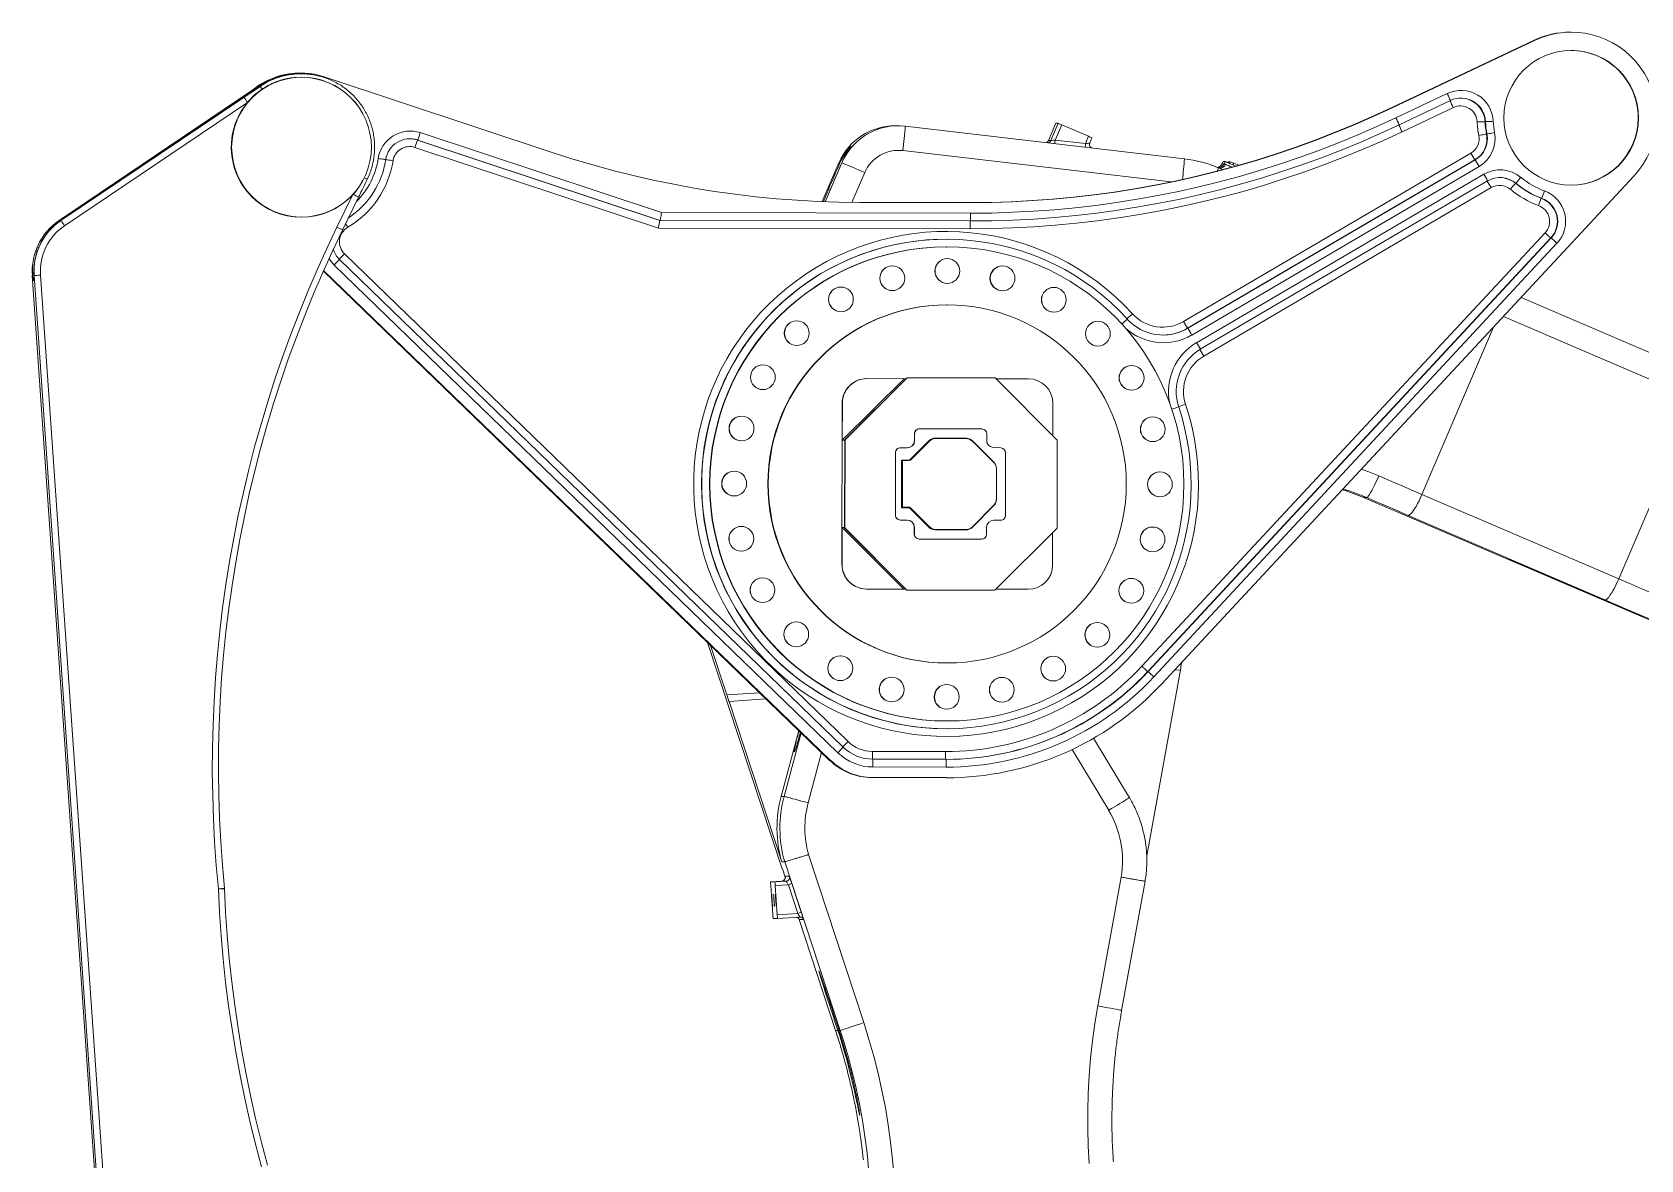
# Model space of a CAD drawing. Header units: millimetres. Extents: x 419 to 13500, y 498 to 10404.
# Drawn here: x 4799 to 6114, y 6823 to 7744 of the extents above; entities that cross this region are included whole.
import ezdxf

# ---------------------------------------------------------------- set-up
doc = ezdxf.new("R2010")
doc.units = ezdxf.units.MM
doc.header["$LTSCALE"] = 50

msp = doc.modelspace()

# ---------------------------------------------------------------- linework, layer by layer
at = {"color": 7, "linetype": 'Continuous', "lineweight": 15}
for p, q in [((6057.2, 7744.1), (6056.4, 7744.1)), ((6026.4, 7737.3), (5909.5, 7681.9)), ((6027.2, 7737.3), (5910.3, 7681.9)), ((6026.4, 7737.3), (6027.2, 7737.3)), ((5019, 7710.7), (5018.2, 7710.7)), ((5019.3, 7710.1), (5019.1, 7710.1)), ((5019.4, 7707.3), (5019.3, 7707.3)), ((5019.5, 7707.2), (5019.4, 7707.2)), ((5225.1, 7645.6), (5038.1, 7707.6)), ((4978.9, 7696.3), (4821.4, 7590.1)), ((4985.6, 7699.8), (4822.8, 7590.1)), ((4985.7, 7699.8), (4985.6, 7699.8)), ((5914, 7674.1), (5955.9, 7694)), ((4822.9, 7590.1), (4972.4, 7690.9)), ((4975.3, 7686.7), (4825.8, 7585.9)), ((5909.5, 7681.9), (5910.3, 7681.9)), ((5958.5, 7688.2), (5916.6, 7668.4)), ((5960.9, 7682.5), (5919, 7662.6)), ((5507.1, 7667.6), (5504.7, 7667.6)), ((5512.9, 7667.3), (5741.1, 7640.6)), ((5636.1, 7669.6), (5630.1, 7655.5)), ((5631.9, 7655.5), (5638, 7669.6)), ((5640.8, 7668.4), (5635.4, 7655.9)), ((5636.1, 7669.6), (5638, 7669.6)), ((5640.8, 7668.4), (5662.8, 7659)), ((5986.8, 7671), (5987.2, 7671)), ((5114.2, 7655.9), (5114.5, 7655.9)), ((5114.2, 7655.9), (5312.4, 7590.2)), ((5312.7, 7590.2), (5114.5, 7655.9)), ((5116.6, 7662), (5313.8, 7596.6)), ((5630.1, 7655.5), (5631.9, 7655.5)), ((5635.4, 7655.9), (5660.3, 7653)), ((5660.3, 7653), (5662.8, 7659)), ((5665.5, 7657.8), (5663.7, 7653.5)), ((5988, 7660.9), (5988.3, 7660.9)), ((5311.3, 7583.9), (5112.2, 7649.9)), ((5468.5, 7650.7), (5468.4, 7650.6)), ((5469.1, 7650.7), (5468.5, 7650.7)), ((5468.9, 7650.5), (5468.5, 7650.7)), ((5740.4, 7507.6), (5975.2, 7645.2)), ((5978.5, 7639.8), (5743.7, 7502.1)), ((5744, 7502.1), (5978.8, 7639.8)), ((5978.5, 7639.8), (5978.8, 7639.8)), ((5458.7, 7637.3), (5445.1, 7605.6)), ((5458.7, 7637.3), (5459.6, 7637.3)), ((5458.7, 7637.3), (5458.7, 7637.3)), ((5461, 7637.3), (5461.2, 7637.3)), ((5722.5, 7211.4), (6108.4, 7626.4)), ((5982.1, 7634.3), (5747.3, 7496.6)), ((5751, 7490.3), (5985.8, 7628)), ((5768.9, 7633.7), (5768.2, 7633.5)), ((5772.4, 7631.7), (5768.9, 7633.2)), ((5772.7, 7638.4), (5771.8, 7636.5)), ((5771.8, 7636.5), (5773.5, 7636.5)), ((5772.7, 7638.4), (5774.3, 7638.4)), ((5774.3, 7638.4), (5773.5, 7636.5)), ((5776.9, 7638.2), (5776.6, 7637.4)), ((5776.9, 7638.2), (5778.6, 7638.2)), ((5778.6, 7638.2), (5778, 7636.8)), ((5778.6, 7638.2), (5781.4, 7637)), ((5781.4, 7637), (5780.8, 7635.6)), ((5781.4, 7637), (5785.5, 7635.3)), ((5450.2, 7615.4), (5446, 7605.6)), ((5447.5, 7605.5), (5451.8, 7615.4)), ((5988.9, 7622.5), (5754.1, 7484.9)), ((5991.8, 7617.1), (5756.9, 7479.4)), ((6011.6, 7620.6), (6011.9, 7620.6)), ((5066.1, 7609.3), (5053, 7582.4)), ((5566.4, 7604.8), (5475.6, 7605)), ((6032.8, 7608.3), (6033.1, 7608.3)), ((4821.5, 7590.1), (4821.4, 7590.1)), ((4822.9, 7590.1), (4822.8, 7590.1)), ((5019.3, 7592.9), (5019.4, 7592.9)), ((5019.4, 7592.9), (5019.5, 7592.9)), ((5312.4, 7590.2), (5312.7, 7590.2)), ((5312.4, 7590.2), (5566, 7589.8)), ((5566.3, 7589.8), (5312.7, 7590.2)), ((5313.8, 7596.6), (5566.4, 7596.2)), ((5566, 7589.8), (5566.3, 7589.8)), ((5566, 7589.8), (5567.3, 7589.8)), ((5567.3, 7589.8), (5567.6, 7589.8)), ((5565.9, 7583.5), (5311.3, 7583.9)), ((5546.7, 7574.8), (5546.3, 7574.8)), ((5706.4, 7226), (6035.9, 7580.2)), ((6040.6, 7575.9), (5711.1, 7221.6)), ((5711.4, 7221.6), (6040.9, 7575.9)), ((6040.6, 7575.9), (6040.9, 7575.9)), ((5054.6, 7562.9), (5466.2, 7164.4)), ((5547, 7568.5), (5546.7, 7568.5)), ((6045.6, 7571.6), (5716.1, 7217.3)), ((5037.4, 7548.9), (5451.1, 7149)), ((5037.6, 7549.4), (5451.9, 7149)), ((5457.9, 7155.2), (5046.3, 7553.8)), ((5050.6, 7558.4), (5462.2, 7159.8)), ((5502.4, 7553.1), (5502.3, 7553.1)), ((5547.4, 7559), (5547.3, 7559)), ((5592.5, 7553), (5592.3, 7553)), ((4799.5, 7545.2), (4870.3, 6526.6)), ((4799.7, 7545.2), (4799.5, 7545.2)), ((4801, 7541.2), (4800.1, 7541.2)), ((4801, 7545.2), (4800.8, 7545.2)), ((4871.8, 6526.6), (4801, 7545.2)), ((4806.1, 7545.5), (4877, 6527)), ((5460.4, 7535.8), (5460.3, 7535.8)), ((5547.3, 7538.8), (5547.4, 7538.8)), ((5634.4, 7535.5), (5634.3, 7535.5)), ((5502.3, 7532.9), (5502.4, 7532.9)), ((5547.3, 7521.1), (5547, 7521.1)), ((5592.3, 7532.8), (5592.5, 7532.8)), ((6163.5, 7464.1), (6016.2, 7527.3)), ((5424.3, 7508.2), (5424.2, 7508.2)), ((5460.3, 7515.6), (5460.4, 7515.6)), ((5634.3, 7515.3), (5634.4, 7515.3)), ((5670.4, 7507.8), (5670.3, 7507.8)), ((5743.7, 7502.1), (5744, 7502.1)), ((5424.2, 7488), (5424.3, 7488)), ((5670.3, 7487.6), (5670.4, 7487.6)), ((5396.6, 7472.2), (5396.5, 7472.2)), ((5698, 7471.7), (5697.8, 7471.7)), ((5512, 7460.9), (5461.5, 7410.6)), ((5514.5, 7461.7), (5463.6, 7410.9)), ((5514.6, 7461.7), (5463.7, 7410.9)), ((5481.6, 7461), (5481.4, 7461)), ((5512, 7460.9), (5481.6, 7461)), ((5513.7, 7460.9), (5512, 7460.9)), ((5514.6, 7461.7), (5514.5, 7461.7)), ((5586.4, 7461.6), (5514.6, 7461.7)), ((5637.2, 7410.7), (5586.4, 7461.6)), ((5613.6, 7460.8), (5587.2, 7460.8)), ((5396.5, 7452), (5396.6, 7452)), ((5697.8, 7451.5), (5698, 7451.5)), ((6096.1, 7297.3), (6159, 7444.3)), ((5379.2, 7430.3), (5379, 7430.3)), ((5461.4, 7441), (5461.2, 7309)), ((5461.6, 7441), (5461.4, 7441)), ((5461.6, 7441), (5461.5, 7410.6)), ((5633.5, 7414.3), (5633.6, 7440.7)), ((5715.3, 7429.7), (5715.2, 7429.7)), ((5520.5, 7415.9), (5520.4, 7410.4)), ((5520.6, 7415.9), (5520.5, 7415.9)), ((5520.6, 7415.9), (5520.6, 7410.4)), ((5524.6, 7419.9), (5524.5, 7419.9)), ((5575.6, 7419.8), (5524.6, 7419.9)), ((5579.6, 7409.9), (5579.6, 7415.8)), ((5379, 7410.1), (5379.2, 7410.1)), ((5463.6, 7410.6), (5461.5, 7410.6)), ((5463.6, 7410.9), (5463.4, 7339.1)), ((5463.7, 7410.9), (5463.6, 7339.1)), ((5463.7, 7410.9), (5463.6, 7410.9)), ((5509.1, 7404.4), (5508.9, 7404.4)), ((5514.6, 7404.4), (5509.1, 7404.4)), ((5532.5, 7410.3), (5516.8, 7394.7)), ((5533, 7410.1), (5517.3, 7394.4)), ((5520.6, 7410.4), (5520.4, 7410.4)), ((5533, 7410.1), (5532.5, 7410.3)), ((5537.7, 7412), (5537.4, 7412.4)), ((5562.7, 7412.3), (5537.4, 7412.4)), ((5563, 7412), (5537.7, 7412)), ((5563, 7412), (5562.7, 7412.3)), ((5567.6, 7410), (5567.6, 7410.3)), ((5585.5, 7392.4), (5567.6, 7410.3)), ((5585.5, 7392.1), (5567.6, 7410)), ((5591, 7404.3), (5584, 7404.9)), ((5637.1, 7338.8), (5637.2, 7410.7)), ((5715.2, 7409.5), (5715.3, 7409.5)), ((5505, 7400.4), (5504.9, 7400.4)), ((5504.9, 7400.4), (5504.9, 7349.4)), ((5505, 7400.4), (5505, 7349.4)), ((5510.7, 7394), (5510, 7394.4)), ((5510, 7394.4), (5510, 7355.4)), ((5515.5, 7394.4), (5510, 7394.4)), ((5510.7, 7394), (5510.6, 7355.8)), ((5515.8, 7394), (5510.7, 7394)), ((5516.8, 7394.7), (5515.5, 7394.4)), ((5515.8, 7394), (5515.5, 7394.4)), ((5517.3, 7394.4), (5515.8, 7394)), ((5517.3, 7394.4), (5516.8, 7394.7)), ((5585.5, 7392.1), (5585.5, 7392.4)), ((5595, 7349.3), (5595, 7400.3)), ((5373.2, 7385.2), (5373, 7385.2)), ((5587.4, 7362.2), (5587.4, 7387.4)), ((5587.4, 7387.4), (5587.5, 7387.4)), ((5587.5, 7362.2), (5587.5, 7387.4)), ((5721.1, 7384.7), (5721, 7384.7)), ((5373, 7365.1), (5373.2, 7365.1)), ((5721, 7364.5), (5721.1, 7364.5)), ((5887.6, 7363.8), (6702.8, 7014.8)), ((5887.6, 7363.8), (5890.1, 7363.8)), ((5935.2, 7366.3), (6096.1, 7297.3)), ((5510.6, 7355.8), (5510, 7355.4)), ((5510, 7355.4), (5516, 7355.4)), ((5510.6, 7355.8), (5516.4, 7355.8)), ((5516.4, 7355.8), (5516, 7355.4)), ((5516, 7355.4), (5516.7, 7355.1)), ((5516.4, 7355.8), (5517.2, 7355.5)), ((5517.2, 7355.5), (5516.7, 7355.1)), ((5516.7, 7355.1), (5532.4, 7339.4)), ((5517.2, 7355.5), (5532.9, 7339.7)), ((5567.5, 7339.7), (5585.4, 7357.5)), ((5567.5, 7339.4), (5585.4, 7357.2)), ((5585.4, 7357.5), (5585.4, 7357.2)), ((5587.4, 7362.2), (5587.5, 7362.2)), ((5379, 7340.2), (5378.9, 7340.2)), ((5463.4, 7339.4), (5461.4, 7339.4)), ((5461.4, 7339.4), (5511.7, 7288.9)), ((5461.4, 7339.4), (5461.4, 7309)), ((5463.6, 7339.1), (5463.4, 7339.1)), ((5463.4, 7339.1), (5514.2, 7288.2)), ((5463.6, 7339.1), (5514.3, 7288.2)), ((5505, 7349.4), (5504.9, 7349.4)), ((5509, 7345.4), (5508.8, 7345.4)), ((5508.8, 7345.4), (5514.3, 7345.4)), ((5509, 7345.4), (5514.5, 7345.4)), ((5514.5, 7345.4), (5514.3, 7345.4)), ((5520.4, 7339.4), (5520.3, 7339.4)), ((5520.3, 7339.4), (5520.3, 7333.9)), ((5520.4, 7339.4), (5520.4, 7333.9)), ((5532.9, 7339.7), (5532.4, 7339.4)), ((5537.6, 7337.8), (5537.3, 7337.4)), ((5537.3, 7337.4), (5562.6, 7337.3)), ((5537.6, 7337.8), (5562.8, 7337.7)), ((5562.8, 7337.7), (5562.6, 7337.3)), ((5567.5, 7339.7), (5567.5, 7339.4)), ((5579.4, 7333.8), (5579.4, 7339.3)), ((5585.4, 7345.3), (5590.8, 7345.3)), ((5585.5, 7345.3), (5591, 7345.3)), ((5586.2, 7288), (5637.1, 7338.8)), ((5591, 7345.3), (5590.8, 7345.3)), ((5715.1, 7339.6), (5715, 7339.6)), ((6084.8, 7280.2), (5924, 7349.2)), ((5520.4, 7333.9), (5520.3, 7333.9)), ((5524.4, 7329.9), (5524.3, 7329.9)), ((5524.3, 7329.9), (5575.3, 7329.8)), ((5524.4, 7329.9), (5575.4, 7329.8)), ((5575.4, 7329.8), (5575.3, 7329.8)), ((5633.4, 7308.7), (5633.4, 7335.1)), ((5378.9, 7320), (5379, 7320)), ((5715, 7319.5), (5715.1, 7319.5)), ((5396.3, 7298.2), (5396.2, 7298.2)), ((5461.4, 7309), (5461.2, 7309)), ((5697.7, 7297.7), (5697.6, 7297.7)), ((6042.6, 7297.7), (6097.7, 7274.1)), ((6098.7, 7274.1), (6043.5, 7297.7)), ((5481.4, 7289), (5481.2, 7289)), ((5481.2, 7289), (5513.4, 7288.9)), ((5481.4, 7289), (5511.7, 7288.9)), ((5513.4, 7288.9), (5511.7, 7288.9)), ((5514.3, 7288.2), (5514.2, 7288.2)), ((5514.2, 7288.2), (5586.1, 7288)), ((5514.3, 7288.2), (5586.2, 7288)), ((5586.2, 7288), (5586.1, 7288)), ((5586.9, 7288.8), (5613.3, 7288.8)), ((5586.9, 7288.8), (5613.2, 7288.8)), ((5613.3, 7288.8), (5613.2, 7288.8)), ((5396.2, 7278), (5396.3, 7278)), ((5697.6, 7277.5), (5697.7, 7277.5)), ((5423.9, 7262.1), (5423.8, 7262.1)), ((5670, 7261.7), (5669.8, 7261.7)), ((5351.4, 7245.4), (5412.3, 7060.4)), ((5367.1, 7202.5), (5353.8, 7243)), ((5423.8, 7241.9), (5423.9, 7241.9)), ((5459.9, 7234.4), (5459.8, 7234.4)), ((5633.9, 7234.1), (5633.8, 7234.1)), ((5669.8, 7241.5), (5670, 7241.5)), ((5547, 7228.6), (5547.3, 7228.6)), ((5710.3, 7070.9), (5737.8, 7222.9)), ((5711.1, 7221.6), (5711.4, 7221.6)), ((5737.8, 7222.9), (5732.9, 7222.6)), ((5738.9, 7229.1), (5738.8, 7228.4)), ((5459.8, 7214.2), (5459.9, 7214.2)), ((5501.9, 7217), (5501.7, 7217)), ((5546.9, 7211), (5546.7, 7211)), ((5591.9, 7216.8), (5591.8, 7216.8)), ((5633.8, 7213.9), (5633.9, 7213.9)), ((5399, 7199.3), (5368.9, 7197.2)), ((5368.9, 7197.2), (5412, 7066.1)), ((5501.7, 7196.8), (5501.9, 7196.8)), ((5591.8, 7196.6), (5591.9, 7196.6)), ((5546.7, 7190.8), (5546.9, 7190.8)), ((5546.7, 7181.2), (5547, 7181.2)), ((5411.5, 7119.5), (5425.9, 7173.4)), ((5546.3, 7174.9), (5546.7, 7174.9)), ((5696.1, 7118.5), (5666.9, 7167.1)), ((5422.7, 7156.3), (5421.9, 7156.2)), ((5421.9, 7156.2), (5422.6, 7156.1)), ((5486.1, 7156.3), (5545.9, 7156.2)), ((5451.1, 7149), (5451.9, 7149)), ((5486.4, 7150), (5546.3, 7149.9)), ((5546.4, 7143.5), (5486.5, 7143.6)), ((5485.7, 7135), (5486.5, 7135)), ((5485.7, 7135), (5545.6, 7134.9)), ((5486.5, 7135), (5546.4, 7134.9)), ((5545.6, 7134.9), (5546.4, 7134.9)), ((5545.6, 7134.9), (5545.9, 7134.9)), ((5545.9, 7134.9), (5546.7, 7134.9)), ((5411.5, 7119.5), (5413.9, 7119.5)), ((5696.1, 7118.5), (5696.1, 7118.5)), ((5414.4, 7066.1), (5412, 7066.1)), ((5412.3, 7060.4), (5412.6, 7060.4)), ((5412.6, 7060.4), (5414.8, 7053.5)), ((5459.7, 6928.4), (5414.4, 7066.1)), ((5433.9, 7072), (5479, 6934.7)), ((5412.1, 7050.3), (5402.9, 7049.7)), ((5406.4, 7049.7), (5402.9, 7049.7)), ((5406.4, 7049.7), (5415.6, 7050.3)), ((5417.4, 7047.4), (5406.7, 7046.7)), ((5415.6, 7050.3), (5412.1, 7050.3)), ((5414.7, 7054.3), (5418.3, 7054.3)), ((5425.1, 7023.9), (5417.4, 7047.4)), ((5420.3, 7048.4), (5428, 7024.9)), ((5670.3, 6948.3), (5689.4, 7053.7)), ((5689.8, 6944.7), (5708.9, 7050.2)), ((5403, 7046.7), (5404.7, 7022.8)), ((5408.3, 7022.8), (5406.7, 7046.7)), ((5408.3, 7022.8), (5425.1, 7023.9)), ((5426.8, 7021), (5408.5, 7019.8)), ((5427, 7021), (5426.8, 7021)), ((5404.9, 7019.8), (5408.5, 7019.8)), ((5426, 7019.7), (5456, 6928.4)), ((5429.9, 7019), (5426.3, 7019)), ((5689.8, 6944.7), (5689.8, 6944.7)), ((5457.8, 6928.4), (5454.7, 6937.9)), ((5455.6, 6937.9), (5458.8, 6928.4)), ((5456, 6928.4), (5458.2, 6921.4)), ((5456, 6928.4), (5457.8, 6928.4)), ((5456, 6928.4), (5456, 6928.4)), ((5458.2, 6921.4), (5458.2, 6921.4)), ((5458.8, 6928.4), (5459.7, 6928.4))]:
    msp.add_line(p, q, dxfattribs=at)
at = {"color": 8, "linetype": 'Continuous', "lineweight": 15}
for p, q in [((4821.5, 7590.1), (4978.5, 7695.9)), ((5730.3, 7621.7), (5510.9, 7647.3)), ((5458.7, 7637.3), (5445.1, 7605.6)), ((5447.6, 7605.5), (5461.2, 7637.3)), ((5479.9, 7629.4), (5469.4, 7605)), ((5451.5, 7614.9), (5450.2, 7615.4)), ((5048.5, 7584.7), (5061.5, 7611.4)), ((4801, 7541.2), (4800.9, 7541.7)), ((6159, 7444.3), (6001.8, 7511.8)), ((5935.2, 7366.3), (5993.8, 7503.1)), ((5887.6, 7363.8), (6702.8, 7014.8)), ((6042.6, 7297.7), (6042.7, 7298)), ((6097.7, 7274.1), (6097.9, 7274.4)), ((5738.8, 7228.4), (5738.2, 7228.4)), ((5393.8, 7204.3), (5367.1, 7202.5)), ((5413.9, 7119.5), (5427.8, 7171.5)), ((5444.5, 7155.4), (5433.5, 7114.4)), ((5679.2, 7108.2), (5649.3, 7157.9)), ((5412.6, 7060.4), (5414.8, 7053.5)), ((5426, 7019.7), (5456, 6928.4)), ((5455.6, 6938), (5454.7, 6937.9)), ((5467.5, 6898.7), (5466.6, 6898.6))]:
    msp.add_line(p, q, dxfattribs=at)
at = {"color": 7, "linetype": 'Continuous', "lineweight": 15, "flags": 128}
for points in [[(5910.3, 7681.9), (5894.9, 7674.8), (5879.4, 7668.1), (5863.8, 7661.7), (5848, 7655.6), (5832.1, 7649.8), (5816.1, 7644.4), (5799.9, 7639.3), (5783.7, 7634.5), (5767.3, 7630.2), (5750.9, 7626.1), (5734.4, 7622.4), (5717.8, 7619), (5701.2, 7616), (5684.5, 7613.4), (5667.7, 7611.1), (5650.9, 7609.2), (5634, 7607.6), (5617.2, 7606.4), (5600.3, 7605.5), (5583.4, 7605), (5566.4, 7604.8)], [(5909.5, 7681.9), (5894.1, 7674.8), (5878.6, 7668.1), (5863, 7661.7), (5847.2, 7655.6), (5831.3, 7649.8), (5815.3, 7644.4), (5799.1, 7639.3), (5782.9, 7634.5), (5766.6, 7630.2), (5750.1, 7626.1), (5733.6, 7622.4), (5717, 7619), (5700.4, 7616), (5683.7, 7613.4), (5666.9, 7611.1), (5650.1, 7609.2), (5633.3, 7607.6), (5616.4, 7606.4), (5599.5, 7605.5), (5582.6, 7605), (5567.3, 7604.8)], [(5916.6, 7668.4), (5901, 7661.2), (5885.2, 7654.3), (5869.2, 7647.7), (5853.2, 7641.5), (5837, 7635.6), (5820.6, 7630.1), (5804.2, 7624.9), (5787.7, 7620.1), (5771, 7615.6), (5754.3, 7611.5), (5737.5, 7607.7), (5720.6, 7604.3), (5703.6, 7601.3), (5686.6, 7598.6), (5669.5, 7596.2), (5652.4, 7594.3), (5635.2, 7592.6), (5618, 7591.4), (5600.8, 7590.5), (5583.6, 7590), (5566.3, 7589.8)], [(5566.4, 7596.2), (5583.5, 7596.3), (5600.6, 7596.9), (5617.7, 7597.7), (5634.8, 7599), (5651.8, 7600.6), (5668.8, 7602.5), (5685.7, 7604.8), (5702.6, 7607.5), (5719.4, 7610.6), (5736.2, 7613.9), (5752.9, 7617.7), (5769.5, 7621.8), (5786, 7626.2), (5802.4, 7631), (5818.7, 7636.1), (5834.9, 7641.6), (5851, 7647.5), (5867, 7653.6), (5882.8, 7660.1), (5898.5, 7666.9), (5914, 7674.1)], [(5986.8, 7671), (5986.7, 7671), (5986.3, 7670.9), (5985.7, 7670.9), (5984.9, 7670.9), (5984, 7670.8), (5982.9, 7670.8), (5981.7, 7670.7), (5980.4, 7670.7)], [(5993.6, 7671.3), (5992.3, 7671.2), (5991.1, 7671.1), (5990, 7671.1), (5989.1, 7671.1), (5988.3, 7671), (5987.7, 7671), (5987.3, 7671), (5987.2, 7671)], [(5919, 7662.6), (5903.2, 7655.4), (5887.3, 7648.4), (5871.2, 7641.8), (5855, 7635.6), (5838.7, 7629.6), (5822.2, 7624.1), (5805.7, 7618.9), (5789, 7614), (5772.2, 7609.5), (5755.3, 7605.3), (5738.4, 7601.5), (5721.4, 7598.1), (5704.3, 7595), (5687.1, 7592.3), (5669.9, 7589.9), (5652.6, 7587.9), (5635.4, 7586.3), (5618, 7585.1), (5600.7, 7584.2), (5583.3, 7583.6), (5565.9, 7583.5)], [(5988, 7660.9), (5987.9, 7660.8), (5987.5, 7660.8), (5986.9, 7660.7), (5986.2, 7660.5), (5985.2, 7660.3), (5984.1, 7660.1), (5982.9, 7659.9), (5981.7, 7659.7)], [(5994.7, 7662.1), (5993.4, 7661.8), (5992.3, 7661.6), (5991.2, 7661.4), (5990.2, 7661.2), (5989.4, 7661.1), (5988.8, 7661), (5988.5, 7660.9), (5988.3, 7660.9)], [(5082.2, 7640.9), (5083.4, 7640.7), (5084.6, 7640.6), (5085.7, 7640.4), (5086.6, 7640.2), (5087.4, 7640.1), (5087.9, 7640), (5088.3, 7640), (5088.4, 7640)], [(5094.3, 7639), (5093.1, 7639.2), (5091.9, 7639.4), (5090.8, 7639.5), (5089.9, 7639.7), (5089.1, 7639.8), (5088.5, 7639.9), (5088.2, 7639.9), (5088.1, 7640)], [(5475.6, 7605), (5458.6, 7605.2), (5441.6, 7605.8), (5424.7, 7606.7), (5407.7, 7608), (5390.8, 7609.6), (5374, 7611.6), (5357.1, 7614), (5340.4, 7616.7), (5323.7, 7619.8), (5307, 7623.2), (5290.5, 7627), (5274, 7631.1), (5257.6, 7635.6), (5241.3, 7640.4), (5225.1, 7645.6)], [(5459.6, 7637.3), (5458.6, 7634.9), (5457.5, 7632.3), (5456.3, 7629.7), (5455.1, 7627), (5453.9, 7624.1), (5452.7, 7621.3), (5451.4, 7618.4), (5450.2, 7615.4)], [(5451.8, 7615.4), (5453, 7618.4), (5454.3, 7621.3), (5455.5, 7624.2), (5456.7, 7627), (5457.8, 7629.7), (5458.9, 7632.4), (5460, 7634.9), (5461, 7637.3)], [(5461.2, 7637.3), (5461.4, 7637.2), (5462, 7637), (5462.9, 7636.6), (5464.2, 7636), (5465.8, 7635.4), (5467.7, 7634.6), (5469.9, 7633.7), (5472.2, 7632.7), (5474.7, 7631.6), (5477.2, 7630.5), (5479.9, 7629.4)], [(5770.6, 7633.7), (5769.9, 7633.5), (5768.9, 7633.4)], [(5774.3, 7638.4), (5774.5, 7638.3), (5775.1, 7638.1), (5776, 7637.7), (5777.1, 7637.2), (5778.5, 7636.6), (5780.1, 7635.9), (5781.9, 7635.2), (5783.2, 7634.6)], [(4951.6, 7043.9), (4949.8, 7063), (4948.5, 7082.2), (4947.5, 7101.3), (4946.9, 7120.5), (4946.6, 7139.7), (4946.7, 7158.9), (4947.2, 7178.1), (4948, 7197.2), (4949.2, 7216.4), (4950.8, 7235.5), (4952.7, 7254.6), (4955, 7273.6), (4957.7, 7292.6), (4960.7, 7311.6), (4964.1, 7330.5), (4967.8, 7349.3), (4972, 7368), (4976.4, 7386.7), (4981.2, 7405.3), (4986.4, 7423.7), (4991.9, 7442.1), (4997.8, 7460.4), (5004, 7478.5), (5010.6, 7496.6), (5017.5, 7514.5), (5024.7, 7532.2), (5032.3, 7549.9), (5040.2, 7567.3), (5048.5, 7584.7)], [(5053, 7582.4), (5044.8, 7565.2), (5036.9, 7547.8), (5029.4, 7530.3), (5022.1, 7512.6), (5015.3, 7494.8), (5008.7, 7476.9), (5002.6, 7458.8), (4996.7, 7440.6), (4991.2, 7422.3), (4986.1, 7403.9), (4981.3, 7385.5), (4976.8, 7366.9), (4972.8, 7348.3), (4969, 7329.5), (4965.7, 7310.7), (4962.7, 7291.9), (4960, 7273), (4957.7, 7254), (4955.8, 7235), (4954.2, 7216), (4953, 7197), (4952.2, 7177.9), (4951.7, 7158.8), (4951.6, 7139.7), (4951.9, 7120.6), (4952.5, 7101.5), (4953.5, 7082.5), (4954.8, 7063.4), (4956.6, 7044.4)], [(4801, 7545.2), (4801.1, 7545.2), (4801.4, 7545.2), (4801.9, 7545.2), (4802.5, 7545.3), (4803.3, 7545.3), (4804.2, 7545.4), (4805.2, 7545.5), (4806.1, 7545.5)], [(5899.9, 7381.5), (5898.8, 7378.9), (5897.6, 7376.3), (5896.5, 7373.9), (5895.4, 7371.6), (5894.3, 7369.6), (5893.3, 7367.8), (5892.4, 7366.3), (5891.6, 7365.1), (5890.9, 7364.3), (5890.4, 7363.9), (5890.1, 7363.8)], [(5899.9, 7381.5), (5904.4, 7379.6), (5908.8, 7377.7), (5913.2, 7375.8), (5917.6, 7373.9), (5922, 7372), (5926.5, 7370.1), (5930.8, 7368.2), (5935.2, 7366.3)], [(5924, 7349.2), (5919.7, 7351.1), (5915.5, 7352.9), (5911.3, 7354.7), (5907.1, 7356.5), (5902.8, 7358.3), (5898.6, 7360.1), (5894.3, 7362), (5890.1, 7363.8)], [(5935.2, 7366.3), (5934.1, 7363.7), (5932.9, 7361.2), (5931.7, 7358.8), (5930.4, 7356.6), (5929.2, 7354.6), (5928.1, 7352.9), (5927, 7351.4), (5926.1, 7350.4), (5925.2, 7349.6), (5924.5, 7349.2), (5924, 7349.2)], [(6043.5, 7297.7), (6040, 7299.2), (6036.6, 7300.6), (6033.2, 7302.1), (6029.8, 7303.5), (6026.6, 7304.9), (6023.6, 7306.2), (6020.7, 7307.4), (6018, 7308.5), (6015.6, 7309.6), (6013.4, 7310.5), (6011.4, 7311.3), (6009.8, 7312), (6008.5, 7312.5), (6007.4, 7313), (6006.7, 7313.2), (6006.3, 7313.4), (6006.3, 7313.4), (6006.6, 7313.2), (6007.2, 7313), (6008.1, 7312.5), (6009.4, 7312), (6011, 7311.3), (6012.8, 7310.5), (6014.9, 7309.6), (6017.3, 7308.5), (6019.9, 7307.4), (6022.8, 7306.2), (6025.8, 7304.9), (6028.9, 7303.5), (6032.2, 7302.1), (6035.6, 7300.6), (6039.1, 7299.2), (6042.6, 7297.7)], [(6096.1, 7297.3), (6094.9, 7294.7), (6093.7, 7292.2), (6092.5, 7289.8), (6091.3, 7287.6), (6090.1, 7285.6), (6088.9, 7283.9), (6087.9, 7282.4), (6086.9, 7281.4), (6086.1, 7280.6), (6085.4, 7280.2), (6084.8, 7280.2)], [(6096.1, 7297.3), (6105.8, 7293.2), (6115.5, 7289), (6125.3, 7284.8), (6135.1, 7280.6), (6144.9, 7276.4), (6154.7, 7272.2), (6164.5, 7268), (6174.4, 7263.8)], [(6166.2, 7245.3), (6156, 7249.7), (6145.8, 7254.1), (6135.5, 7258.5), (6125.3, 7262.9), (6115.2, 7267.2), (6105, 7271.6), (6094.9, 7275.9), (6084.8, 7280.2)], [(6097.7, 7274.1), (6101.2, 7272.6), (6104.7, 7271.1), (6108.1, 7269.6), (6111.4, 7268.2), (6114.6, 7266.8)], [(6115.5, 7266.8), (6112.3, 7268.2), (6109, 7269.6), (6105.6, 7271.1), (6102.2, 7272.6), (6098.7, 7274.1)], [(5433.5, 7114.4), (5430.8, 7115.1), (5428.1, 7115.8), (5425.5, 7116.5), (5423, 7117.2), (5420.8, 7117.7), (5418.8, 7118.3), (5417.1, 7118.7), (5415.8, 7119.1), (5414.8, 7119.3), (5414.1, 7119.5), (5413.9, 7119.5)], [(4956.6, 7044.4), (4956.5, 7044.4), (4956.2, 7044.4), (4955.7, 7044.3), (4955.1, 7044.3), (4954.4, 7044.2), (4953.5, 7044.1), (4952.6, 7044), (4951.6, 7043.9)], [(4951.6, 7043.9), (4952.6, 7044), (4953.5, 7044), (4954.4, 7044), (4955.1, 7044.1), (4955.8, 7044.1), (4956.2, 7044.1), (4956.5, 7044.1), (4956.6, 7044.1)], [(4986.8, 6816.9), (4981.9, 6835.4), (4977.3, 6854.1), (4973.1, 6872.8), (4969.3, 6891.6), (4965.8, 6910.5), (4962.7, 6929.4), (4959.9, 6948.4), (4957.5, 6967.4), (4955.5, 6986.5), (4953.8, 7005.6), (4952.5, 7024.7), (4951.6, 7043.9)], [(4956.6, 7044.1), (4957.5, 7025), (4958.8, 7006), (4960.5, 6987), (4962.5, 6968), (4964.9, 6949.1), (4967.6, 6930.2), (4970.7, 6911.3), (4974.2, 6892.6), (4978, 6873.8), (4982.2, 6855.2), (4986.7, 6836.7), (4991.6, 6818.2)], [(5404.2, 7034.7), (5404.1, 7036.1), (5404, 7037.4), (5403.9, 7038.4), (5403.8, 7039.2), (5403.8, 7039.7), (5403.7, 7039.8), (5403.7, 7039.5), (5403.8, 7038.9), (5403.8, 7037.9), (5403.9, 7036.8), (5404, 7035.4), (5404.1, 7034), (5404.2, 7032.7), (5404.3, 7031.5), (5404.4, 7030.6), (5404.4, 7029.9), (5404.5, 7029.6), (5404.5, 7029.7), (5404.4, 7030.2), (5404.4, 7031), (5404.3, 7032.1), (5404.3, 7033.4), (5404.2, 7034.7)], [(5405.7, 7034.7), (5405.6, 7036.1), (5405.5, 7037.4), (5405.5, 7038.4), (5405.4, 7039.2), (5405.3, 7039.7), (5405.3, 7039.8), (5405.3, 7039.5), (5405.4, 7038.9), (5405.4, 7037.9), (5405.5, 7036.8), (5405.6, 7035.4), (5405.7, 7034), (5405.8, 7032.7), (5405.9, 7031.5), (5405.9, 7030.6), (5406, 7029.9), (5406, 7029.6), (5406, 7029.7), (5406, 7030.2), (5406, 7031), (5405.9, 7032.1), (5405.8, 7033.4), (5405.7, 7034.7)], [(5407.3, 7034.7), (5407.2, 7036.1), (5407.1, 7037.4), (5407, 7038.4), (5407, 7039.2), (5406.9, 7039.7), (5406.9, 7039.8), (5406.9, 7039.5), (5406.9, 7038.9), (5407, 7037.9), (5407, 7036.8), (5407.1, 7035.4), (5407.2, 7034), (5407.3, 7032.7), (5407.4, 7031.5), (5407.5, 7030.6), (5407.6, 7029.9), (5407.6, 7029.6), (5407.6, 7029.7), (5407.6, 7030.2), (5407.5, 7031), (5407.5, 7032.1), (5407.4, 7033.4), (5407.3, 7034.7)], [(5663.3, 6819.5), (5662.5, 6833.8), (5662.1, 6848.2), (5662.1, 6862.6), (5662.5, 6876.9), (5663.2, 6891.3), (5664.4, 6905.6), (5666, 6919.9), (5668, 6934.1), (5670.3, 6948.3)], [(5459.7, 6928.4), (5460, 6928.4), (5460.6, 6928.6), (5461.6, 6928.9), (5462.9, 6929.4), (5464.6, 6929.9), (5466.5, 6930.5), (5468.7, 6931.3), (5471.1, 6932), (5473.7, 6932.9), (5476.3, 6933.8), (5479, 6934.7)], [(5479, 6934.7), (5483.3, 6921), (5487.2, 6907.2), (5490.8, 6893.3), (5493.9, 6879.3), (5496.7, 6865.3), (5499, 6851.1), (5501, 6836.9), (5502.6, 6822.7), (5503.8, 6808.4)]]:
    msp.add_lwpolyline(points, dxfattribs=at)
at = {"color": 8, "linetype": 'Continuous', "lineweight": 15, "flags": 128}
for points in [[(5774.6, 7636.1), (5775.2, 7635.8), (5776, 7635.5), (5777, 7635.1), (5778, 7634.6), (5779.1, 7634.2), (5780.1, 7633.8)], [(5057.3, 7584.6), (5056.6, 7585.7), (5056, 7586.7), (5055.5, 7587.6)], [(5679.2, 7108.2), (5681.6, 7109.6), (5684, 7111.1), (5686.3, 7112.5), (5688.4, 7113.8), (5690.4, 7114.9), (5692.1, 7116), (5693.5, 7116.9), (5694.7, 7117.6), (5695.5, 7118.1), (5696, 7118.4), (5696.1, 7118.5)], [(5670.3, 6948.3), (5673.1, 6947.8), (5675.9, 6947.3), (5678.5, 6946.8), (5681, 6946.4), (5683.2, 6946), (5685.2, 6945.6), (5686.8, 6945.3), (5688.2, 6945), (5689.1, 6944.9), (5689.7, 6944.8), (5689.8, 6944.7)]]:
    msp.add_lwpolyline(points, dxfattribs=at)
at = {"color": 7, "linetype": 'Continuous', "lineweight": 15}
for centre, radius in [((6057.2, 7674.1), 55), ((5019.4, 7650.1), 57.2), ((5019.5, 7650.1), 57.1), ((5547, 7374.9), 193.7), ((5502.4, 7543), 10.1), ((5547.4, 7548.9), 10.1), ((5592.5, 7542.9), 10.1), ((5460.4, 7525.7), 10.1), ((5634.4, 7525.4), 10.1), ((5547.3, 7374.9), 146.3), ((5424.3, 7498.1), 10.1), ((5670.4, 7497.7), 10.1), ((5396.6, 7462.1), 10.1), ((5698, 7461.6), 10.1), ((5379.2, 7420.2), 10.1), ((5715.3, 7419.6), 10.1), ((5373.2, 7375.2), 10.1), ((5721.1, 7374.6), 10.1), ((5379, 7330.1), 10.1), ((5715.1, 7329.6), 10.1), ((5396.3, 7288.1), 10.1), ((5697.7, 7287.6), 10.1), ((5423.9, 7252), 10.1), ((5670, 7251.6), 10.1), ((5459.9, 7224.3), 10.1), ((5633.9, 7224), 10.1), ((5501.9, 7206.9), 10.1), ((5546.9, 7200.9), 10.1), ((5591.9, 7206.7), 10.1)]:
    msp.add_circle(centre, radius, dxfattribs=at)
for centre, radius, start, end in [((6056.4, 7674.1), 70, 89.9997, 115.3617), ((6057.2, 7674.1), 70, 317.0723, 115.3565), ((6056.9, 7674.1), 55, 359.9084, 89.9981), ((5019.4, 7650.1), 57.2, 90.0034, 269.9966), ((5018.2, 7650.1), 60.6, 90.0002, 135.2116), ((5019, 7650.1), 60.6, 71.6567, 132.8316), ((5019.1, 7650.1), 60, 90.0008, 123.9786), ((5019.3, 7650.1), 57.2, 89.9998, 123.9795), ((5019.3, 7650.1), 57.2, 123.9799, 140.2545), ((4939.8, 7666), 57, 33.4838, 36.3151), ((5967.2, 7670.1), 26.4, 2.5337, 115.3594), ((5827.8, 7631.5), 142.5, 23.4589, 25.9987), ((5019.3, 7650.1), 57.2, 140.2536, 269.9963), ((4866.4, 7614.8), 130.5, 33.4233, 35.6683), ((5967.1, 7670.1), 20.1, 2.5338, 115.3593), ((5966.7, 7670.1), 13.7, 2.5341, 115.3598), ((5966.8, 7670.1), 20.1, 2.5356, 89.9975), ((5504.7, 7617.6), 50, 90.0009, 156.832), ((5507.1, 7617.6), 50, 83.3337, 156.8321), ((5059, 7704.7), 455.5, 352.762, 355.2831), ((5576, 7519.1), 162.7, 66.5634, 67.6316), ((5785.9, 7611.6), 142.5, 23.4589, 25.9987), ((6056.7, 7674.1), 76.4, 182.5371, 190.8744), ((6056.8, 7674.1), 70, 182.5376, 190.8738), ((6057.1, 7674.1), 70, 182.5377, 190.8743), ((6057.2, 7674.1), 63.7, 182.5373, 190.8745), ((6056.9, 7674.1), 55, 270.0017, 359.9132), ((5108.3, 7636.9), 26.4, 71.6576, 171.1941), ((5108.2, 7636.9), 20.1, 71.6575, 171.194), ((5107.9, 7636.9), 20.1, 71.6557, 89.9968), ((5245.8, 7607.2), 140.3, 159.702, 162.3048), ((4982.6, 7704.7), 140.6, 339.7051, 342.3027), ((5627.3, 7656.7), 3, 286.9853, 336.8238), ((5603.4, 7518.2), 152.8, 65.9957, 67.1084), ((5666.5, 7652.3), 3, 156.8383, 225.8058), ((5968.3, 7657.1), 13.7, 300.3794, 10.8754), ((5968.3, 7657.1), 20.1, 300.3797, 10.8755), ((5968.6, 7657.1), 20.1, 300.3799, 10.875), ((5968.7, 7657.1), 26.4, 300.3788, 10.8758), ((5018.7, 7650.7), 76.5, 300.2569, 351.1921), ((5019.1, 7650.7), 70.1, 303.4471, 351.192), ((5107.8, 7636.9), 13.7, 71.6585, 171.1936), ((5507.4, 7617.6), 29.9, 83.3334, 156.8322), ((5729.5, 7541.3), 100, 66.8272, 83.3331), ((6110.4, 7722.6), 155.8, 209.7932, 212.1433), ((5847, 7556.9), 155.7, 29.793, 32.1448), ((5999.1, 7605.3), 26.3, 49.8448, 120.3785), ((5858.2, 7551.4), 148.8, 28.5589, 30.9893), ((5028, 7536.3), 98.5, 62.6785, 64.2714), ((5999.1, 7605.3), 20, 49.8456, 120.3772), ((5998.7, 7605.3), 13.6, 49.845, 120.3784), ((5998.7, 7605.3), 20, 49.8445, 90.0011), ((6143.5, 7503), 176.6, 138.286, 140.3618), ((6056.7, 7674.1), 76.3, 229.8453, 249.9574), ((6056.8, 7674.1), 70, 229.8455, 249.957), ((5879.6, 7738.6), 177.3, 318.2904, 320.3583), ((6057.1, 7674.1), 70, 229.8456, 249.957), ((6057.2, 7674.1), 63.6, 229.8453, 249.9573), ((5901.4, 7661.5), 142.1, 338.0263, 340.5984), ((6026.3, 7589.5), 26.4, 317.0752, 69.9551), ((4960.7, 7402), 232.6, 63.0495, 64.2873), ((6164.6, 7555.1), 142.2, 158.0272, 160.5974), ((6025.9, 7589.5), 13.7, 317.0757, 69.9544), ((6025.9, 7589.5), 20, 317.0749, 69.9553), ((6026.2, 7589.5), 20, 317.075, 69.9552), ((4849.4, 7548.7), 50, 123.9803, 183.9776), ((4850.9, 7548.7), 50, 123.9803, 183.9776), ((4849.5, 7548.7), 50, 123.9798, 160.9903), ((4850.8, 7548.7), 50, 123.9798, 160.9903), ((4717.6, 7514.5), 129.7, 33.4158, 35.6758), ((5697.4, 7584.9), 131.4, 177.8338, 180.6029), ((5434.9, 7594.8), 131.5, 357.8345, 0.6017), ((4851, 7548.7), 44.9, 123.9805, 183.9776), ((4949.3, 7378.7), 228.6, 63.0388, 64.298), ((5064.2, 7572.8), 13.7, 120.2583, 225.9204), ((5546.3, 7374.9), 206.3, 42.3778, 18.3712), ((5546.4, 7374.9), 200, 90.0033, 269.9967), ((5546.6, 7374.9), 200, 42.3778, 18.371), ((6173.2, 7725.5), 199.9, 226.6213, 228.4572), ((5908, 7426), 200.3, 46.6231, 48.4555), ((5064.6, 7572.8), 20.1, 197.865, 225.9218), ((5546.7, 7374.9), 193.7, 90.0033, 269.9967), ((4920.3, 7678), 176.9, 315.4076, 317.4468), ((5502.3, 7543), 10.1, 90.0026, 269.9974), ((5547.3, 7548.9), 10.1, 90.0026, 269.9974), ((5592.3, 7542.9), 10.1, 90.0026, 269.9974), ((5460.3, 7525.7), 10.1, 90.0035, 269.9965), ((5634.3, 7525.4), 10.1, 90.0035, 269.9965), ((5547, 7374.9), 146.3, 90.0033, 269.9967), ((5424.2, 7498.1), 10.1, 90.0026, 269.9974), ((5670.3, 7497.7), 10.1, 90.0026, 269.9974), ((5723.8, 7536.5), 39.9, 222.3763, 300.378), ((5723.4, 7536.5), 33.5, 222.3758, 300.3788), ((5875.2, 7584.8), 155.4, 209.7898, 212.1457), ((5723.5, 7536.5), 39.9, 270.0002, 300.3782), ((5612.4, 7419.4), 155.4, 29.7901, 32.146), ((5774.3, 7450.5), 39.9, 120.3796, 198.3727), ((5623.1, 7413.6), 149.2, 28.5607, 30.9853), ((5396.5, 7462.1), 10.1, 90.0026, 269.9974), ((5697.8, 7461.6), 10.1, 90.0025, 269.9975), ((5773.9, 7450.5), 33.5, 120.3794, 198.3725), ((5481.4, 7441), 20, 89.9126, 179.9129), ((5481.6, 7441), 20, 89.9126, 179.9128), ((5613.6, 7440.8), 20, 359.9087, 89.9084), ((5379, 7420.2), 10.1, 90.0026, 269.9974), ((5715.2, 7419.6), 10.1, 90.0026, 269.9974), ((5866.5, 7060.1), 399.7, 108.1473, 109.0471), ((5524.5, 7415.9), 4, 89.9108, 179.9146), ((5524.6, 7415.9), 4, 89.9106, 179.9148), ((5575.6, 7415.8), 4, 0.0525, 89.9094), ((5508.9, 7400.4), 4, 89.9122, 179.9132), ((5509, 7400.4), 4, 89.912, 179.9134), ((5514.4, 7410.4), 6, 269.9136, 359.9131), ((5514.6, 7410.4), 6, 269.9133, 359.9131), ((5537.4, 7405.4), 7, 89.9067, 134.9178), ((5537.7, 7405.4), 6.61, 89.9143, 134.9121), ((5562.7, 7405.3), 7, 44.9028, 89.9142), ((5562.9, 7405.3), 6.62, 44.9109, 89.9064), ((5584.6, 7409.9), 5.03, 180.0521, 263.5584), ((5590.7, 7399.9), 4.39, 4.7687, 85.0495), ((5580.5, 7387.5), 7, 359.9104, 44.9082), ((5580.8, 7387.5), 6.62, 359.9125, 44.9065), ((5373, 7375.2), 10.1, 90.0026, 269.9974), ((5721, 7374.6), 10.1, 90.0026, 269.9974), ((5820.6, 7207.1), 170.4, 66.8294, 73.1033), ((5580.7, 7362.2), 6.62, 314.9142, 359.9119), ((5580.5, 7362.2), 7, 314.9155, 359.9089), ((5378.9, 7330.1), 10.1, 90.0035, 269.9965), ((5508.9, 7349.4), 4, 179.9075, 269.9111), ((5509, 7349.4), 4, 179.9075, 269.9111), ((5514.3, 7339.4), 6, 359.9105, 89.9068), ((5514.4, 7339.4), 6, 359.9102, 89.9071), ((5537.3, 7344.4), 7, 224.9101, 269.9119), ((5537.6, 7344.4), 6.62, 224.9109, 269.9066), ((5562.6, 7344.3), 7, 269.9067, 314.9178), ((5562.9, 7344.3), 6.61, 269.9112, 314.915), ((5585.4, 7339.3), 6, 89.9147, 179.9119), ((5591, 7349.3), 4, 269.9108, 359.9146), ((5715, 7329.6), 10.1, 90.0026, 269.9974), ((5524.3, 7333.9), 4, 179.9089, 269.9097), ((5524.4, 7333.9), 4, 179.9087, 269.9099), ((5575.4, 7333.8), 4, 269.9142, 359.9116), ((5396.2, 7288.1), 10.1, 90.0026, 269.9974), ((5481.2, 7309), 20, 179.9084, 269.9087), ((5481.4, 7309), 20, 179.9085, 269.9086), ((5613.4, 7308.8), 20, 269.9138, 359.9124), ((5697.6, 7287.6), 10.1, 90.0026, 269.9974), ((5423.8, 7252), 10.1, 90.0026, 269.9974), ((5669.8, 7251.6), 10.1, 90.0035, 269.9965), ((5459.8, 7224.3), 10.1, 90.0026, 269.9974), ((5633.8, 7224), 10.1, 90.0026, 269.9974), ((5546.3, 7374.8), 218.6, 269.9112, 317.0759), ((5546.7, 7374.8), 225, 269.9112, 317.076), ((5546.3, 7374.8), 225, 270.0004, 317.076), ((5843.6, 7371.2), 199.9, 226.6211, 228.4574), ((5578.8, 7072), 199.9, 46.6211, 48.4574), ((5501.7, 7206.9), 10.1, 90.0035, 269.9965), ((5546.7, 7200.9), 10.1, 90.0026, 269.9974), ((5546.7, 7374.8), 231.3, 269.9111, 317.0761), ((5546.7, 7374.8), 240, 269.9111, 317.0759), ((5591.8, 7206.7), 10.1, 90.0026, 269.9974), ((5331.8, 7279.5), 177, 315.4079, 317.4465), ((5486.6, 7184.9), 41.3, 225.9208, 269.9097), ((5486.5, 7184.9), 34.9, 225.921, 269.9096), ((5486.1, 7184.9), 28.6, 225.9201, 269.9106), ((5677.3, 7154.4), 131.4, 179.2186, 181.9882), ((5485.8, 7185), 50, 225.9709, 269.9109), ((5486.6, 7185), 50, 225.9709, 269.9109), ((5355.2, 7145.4), 131.3, 359.2182, 1.9886), ((5415, 7145.3), 131.4, 359.2186, 1.9882), ((5508.1, 7093.8), 100, 165.0607, 196.0465), ((5510.5, 7093.8), 100, 165.0607, 196.0465), ((5510.8, 7093.8), 79.9, 165.0607, 195.7901), ((5610.6, 7067.1), 79.9, 350.3493, 30.9544), ((5464.9, 7051.8), 62.1, 181.9133, 184.6811), ((5344.4, 7043.1), 62.4, 3.2996, 6.0583), ((5411.8, 7053.3), 3, 273.9963, 18.208), ((5415.4, 7053.3), 3, 273.9965, 18.2078), ((5482.3, 6852.3), 205.6, 107.574, 108.4194), ((4951.5, 7043.9), 5.08, 3.977, 5.6979), ((4951.5, 7043.9), 5.08, 2.2561, 3.977), ((5467, 7026.3), 62.4, 183.3007, 186.0563), ((5346.5, 7017.7), 62, 1.9125, 4.6814), ((5491.2, 6825.5), 209.2, 107.5854, 108.4165), ((4981.9, 6772.4), 499.1, 17.365, 18.2104), ((4983.4, 6772.3), 499.5, 14.6523, 18.2105), ((4984.3, 6772.3), 499.4, 14.6523, 18.2105), ((4985.3, 6772.3), 499.5, 3.9884, 18.2103)]:
    msp.add_arc(centre, radius, start, end, dxfattribs=at)
at = {"color": 8, "linetype": 'Continuous', "lineweight": 15}
for centre, radius, start, end in [((6175, 7785.1), 237.5, 204.1024, 205.5948), ((6132.4, 7764.9), 236.6, 204.0989, 205.5969), ((5629.2, 7656.7), 3, 274.1525, 336.8248), ((5715.6, 7645.9), 80.8, 172.8655, 174.9572), ((5740.4, 7643), 80.7, 172.8641, 174.9587), ((5019.2, 7650.7), 63.8, 315.0726, 351.1919), ((5405.7, 7666.5), 336.5, 352.6841, 355.5855), ((5742, 7641.9), 28.2, 336.1526, 342.0885), ((5767.2, 7638.5), 5.08, 289.2514, 336.823), ((5769.9, 7637.8), 4.95, 266.0624, 339.3322), ((5768.9, 7638.5), 5.08, 290.3221, 336.8445), ((6171.2, 7723.8), 208.8, 209.0521, 210.7417), ((4814.5, 7584.6), 8.97, 33.7121, 38.343), ((4787, 7517.5), 49.8, 70.9277, 72.269), ((5243.4, 7378.4), 264, 135.6461, 136.9659), ((4803, 7545.3), 3.3, 134.4807, 181.2277), ((5064.6, 7572.8), 26.4, 211.0648, 225.9217), ((4805.2, 7541.5), 5.08, 148.4277, 183.9697), ((5568, 7641.3), 182.5, 311.9309, 313.8195), ((5924.4, 7265.1), 336, 132.2204, 133.2549), ((5723.9, 7536.5), 46.2, 228.0871, 300.3778), ((5774.3, 7450.5), 46.2, 120.3795, 192.1422), ((5974.2, 7607.9), 252.5, 209.1984, 210.5953), ((5610.6, 7802.2), 385.4, 288.1644, 289.0469), ((5653.2, 6981.6), 261.5, 135.6409, 136.974), ((5622.8, 7154.5), 136.7, 179.2567, 181.9171), ((5423.5, 7018), 3, 18.2135, 70.5544), ((5427, 7018), 3, 18.2026, 90.0011)]:
    msp.add_arc(centre, radius, start, end, dxfattribs=at)
at = {"color": 7, "linetype": 'Continuous', "lineweight": 15}
for centre, major_axis, ratio, start_param, end_param in [((5635.4, 7655.9), (3.46, 0.45), 0.001354, 3.151904, 4.7227), ((5660.2, 7653), (3.46, 0.45), 0.001354, 4.7227, 6.293497), ((5311.3, 7583.9), (1.03, 6.35), 0.011781, 0.001912, 1.572708), ((5313.7, 7596.6), (1.03, 6.35), 0.011781, 3.143504, 4.714301), ((4798.4, 7566.2), (-1.7, 25.1), 0.008527, 2.566685, 3.141), ((4799.2, 7566.2), (-1.7, 25.1), 0.008527, 3.550262, 3.715315), ((5739.4, 7228.4), (9.2, 50.7), 0.011529, 1.572884, 1.6807), ((5367.7, 7202.5), (-16.1, 48.9), 0.011131, 1.567134, 1.67495), ((5435.5, 7207.2), (13.6, 51), 0.011048, 2.301922, 3.143662), ((5433.5, 7197), (10.9, 40.8), 0.011048, 3.143662, 4.058244), ((5417.3, 7047.4), (-1.73, 2.89), 0.009255, 4.706856, 6.277653), ((5420.2, 7048.4), (-1.93, 5.88), 0.011131, 4.708727, 6.279523), ((5425.1, 7023.9), (-1.73, 2.89), 0.009255, 3.13606, 4.706856), ((5427.9, 7024.9), (-1.93, 5.88), 0.011131, 3.13793, 4.708727), ((5455.2, 6937.9), (-12.9, 39.2), 0.011131, 4.708727, 7.850319)]:
    msp.add_ellipse(centre, major_axis=major_axis, ratio=ratio, start_param=start_param, end_param=end_param, dxfattribs=at)
at = {"color": 8, "linetype": 'Continuous', "lineweight": 15}
for centre, major_axis, ratio, start_param, end_param in [((4799.2, 7566.2), (-1.7, 25.1), 0.008527, 3.141, 3.550262), ((5416.6, 7048.4), (-1.93, 5.88), 0.011131, 6.279523, 6.858244), ((5424.4, 7024.9), (-1.93, 5.88), 0.011131, 2.696191, 3.13793)]:
    msp.add_ellipse(centre, major_axis=major_axis, ratio=ratio, start_param=start_param, end_param=end_param, dxfattribs=at)
at = {"color": 7, "linetype": 'Continuous', "lineweight": 15}
for points, knots in [([(4985.7, 7699.8), (4987.2, 7700.7), (4990, 7702.6), (4994.6, 7704.8), (4999.2, 7706.7), (5004.1, 7708.2), (5009, 7709.3), (5014.1, 7709.9), (5019.1, 7710.1), (5024.1, 7709.9), (5029.2, 7709.3), (5034.2, 7708.3), (5039, 7706.8), (5043.7, 7704.9), (5048.2, 7702.7), (5052.6, 7700), (5056.7, 7697.1), (5060.5, 7693.8), (5064, 7690.1), (5067.3, 7686.2), (5070.1, 7682), (5072.6, 7677.7), (5074.8, 7673), (5076.5, 7668.3), (5077.8, 7663.4), (5078.7, 7658.4), (5079.2, 7653.4), (5079.3, 7648.3), (5078.9, 7643.3), (5078.2, 7638.3), (5076.9, 7633.3), (5075.3, 7628.4), (5073.9, 7625.3), (5073.2, 7623.7)], [0, 0, 0, 0, 0.032379, 0.064993, 0.096748, 0.128504, 0.161181, 0.193859, 0.225614, 0.257369, 0.290047, 0.322725, 0.35448, 0.386235, 0.418913, 0.45159, 0.483345, 0.515101, 0.547778, 0.580456, 0.612211, 0.643966, 0.676644, 0.709322, 0.741077, 0.772832, 0.805509, 0.838187, 0.869942, 0.901697, 0.934376, 0.967052, 1, 1, 1, 1]), ([(4972.4, 7690.9), (4973.8, 7691.8), (4976.6, 7693.7), (4981.1, 7696.7), (4984.1, 7698.7), (4985.7, 7699.8)], [0, 0, 0, 0, 0.316735, 0.633747, 1, 1, 1, 1]), ([(5468.2, 7650.4), (5468.2, 7650.4), (5468, 7650.3), (5467.1, 7649.2), (5465.4, 7647.2), (5463.5, 7644.5), (5461.5, 7641.2), (5460.3, 7638.6), (5459.6, 7637.3)], [0, 0, 0, 0, 0.047104, 0.252896, 0.452562, 0.657682, 0.827024, 1, 1, 1, 1]), ([(5461, 7637.3), (5461.7, 7638.8), (5463.1, 7641.9), (5465.2, 7645.3), (5467.1, 7648), (5468.3, 7649.6), (5469, 7650.5), (5469, 7650.6), (5469.1, 7650.7)], [0, 0, 0, 0, 0.178832, 0.363213, 0.541915, 0.725509, 0.864126, 1, 1, 1, 1]), ([(5665.5, 7649.5), (5665.5, 7649.5), (5665.3, 7649.5), (5664.9, 7649.7), (5664.5, 7650), (5664.4, 7650.1), (5664.4, 7650.1)], [0, 0, 0, 0, 0.0502, 0.508293, 0.983807, 1, 1, 1, 1]), ([(5770.6, 7633.7), (5770.6, 7633.7), (5770.3, 7633.6), (5769.8, 7633.5), (5769.1, 7633.4), (5768.6, 7633.4), (5768.4, 7633.4)], [0, 0, 0, 0, 0.033613, 0.413027, 0.751635, 1, 1, 1, 1]), ([(5771.8, 7636.5), (5771.7, 7636.3), (5771.5, 7635.7), (5770.9, 7634.9), (5770, 7634.3), (5769.3, 7633.9), (5768.9, 7633.7), (5768.8, 7633.7)], [0, 0, 0, 0, 0.167953, 0.447692, 0.699376, 0.928663, 1, 1, 1, 1]), ([(5773.5, 7636.5), (5773.6, 7636.5), (5773.8, 7636.4), (5774.4, 7636.2), (5774.6, 7636.1)], [0, 0, 0, 0, 0.728944, 1, 1, 1, 1]), ([(5073.2, 7623.7), (5071.7, 7620.7), (5069.3, 7615.9), (5067, 7611.1), (5066.1, 7609.3)], [0, 0, 0, 0, 0.633649, 1, 1, 1, 1]), ([(4799.7, 7545.2), (4799.6, 7546.4), (4799.5, 7548.5), (4799.6, 7552), (4800, 7555.8), (4800.7, 7560.2), (4801.7, 7563.3), (4802.2, 7564.9)], [0, 0, 0, 0, 0.209461, 0.380056, 0.553945, 0.772735, 1, 1, 1, 1]), ([(4803.5, 7564.9), (4803.1, 7563.6), (4802.2, 7560.9), (4801.4, 7556.9), (4800.9, 7552.9), (4800.6, 7548.9), (4800.7, 7546.5), (4800.8, 7545.2)], [0, 0, 0, 0, 0.189192, 0.384258, 0.573252, 0.766795, 1, 1, 1, 1]), ([(4800.9, 7543.4), (4800.9, 7543.3), (4800.9, 7542.9), (4800.9, 7542.3), (4801, 7541.9), (4801, 7541.7), (4801, 7541.7), (4801, 7541.7)], [0, 0, 0, 0, 0.058874, 0.457626, 0.763674, 0.96831, 1, 1, 1, 1]), ([(5708.9, 7050.2), (5709.1, 7051.1), (5709.5, 7053.9), (5710.1, 7058.6), (5710.4, 7064.2), (5710.4, 7069.8), (5710.1, 7075.5), (5709.4, 7081.1), (5708.5, 7086.6), (5707.2, 7092.1), (5705.7, 7097.5), (5703.8, 7102.8), (5701.7, 7108), (5699.3, 7113), (5697.4, 7116.4), (5696.3, 7118.2), (5696.1, 7118.5)], [0, 0, 0, 0, 0.040582, 0.119757, 0.198944, 0.278128, 0.357315, 0.4365, 0.515685, 0.59487, 0.674055, 0.75324, 0.832424, 0.911612, 0.98663, 1, 1, 1, 1]), ([(5414.4, 7066.1), (5414.5, 7066.1), (5414.6, 7066.2), (5415.5, 7066.4), (5416.9, 7066.8), (5418.7, 7067.4), (5421, 7068.1), (5423.6, 7068.9), (5426.5, 7069.8), (5429.9, 7070.8), (5432.4, 7071.6), (5433.8, 7072), (5433.9, 7072)], [0, 0, 0, 0, 0.105838, 0.214745, 0.320582, 0.429489, 0.535335, 0.64425, 0.750114, 0.859047, 0.995621, 1, 1, 1, 1]), ([(5414.1, 7051.4), (5414.1, 7051.4), (5413.9, 7051.1), (5413.4, 7050.7), (5412.7, 7050.4), (5412.1, 7050.3), (5411.8, 7050.3)], [0, 0, 0, 0, 0.009834, 0.351823, 0.711327, 1, 1, 1, 1]), ([(5414.8, 7054), (5414.8, 7054), (5414.8, 7054), (5414.8, 7053.9), (5414.8, 7053.7), (5414.9, 7053.4), (5414.8, 7052.8), (5414.6, 7052.1), (5414.3, 7051.6), (5414.1, 7051.4)], [0, 0, 0, 0, 0.083104, 0.155027, 0.214497, 0.300659, 0.503108, 0.736421, 1, 1, 1, 1]), ([(5689.4, 7053.7), (5689.5, 7053.6), (5691, 7053.4), (5693.5, 7052.9), (5696.9, 7052.3), (5699.9, 7051.8), (5702.5, 7051.3), (5704.8, 7050.9), (5706.6, 7050.6), (5708, 7050.4), (5708.8, 7050.2), (5708.9, 7050.2), (5708.9, 7050.2)], [0, 0, 0, 0, 0.00879, 0.141918, 0.248585, 0.358345, 0.46501, 0.574769, 0.681434, 0.791193, 0.897857, 1, 1, 1, 1]), ([(5424.4, 7020.9), (5424.6, 7020.8), (5424.7, 7020.7), (5425.1, 7020.6), (5425.5, 7020.3), (5425.8, 7019.9), (5426, 7019.6), (5426.1, 7019.4), (5426.2, 7019.3), (5426.2, 7019.3), (5426.2, 7019.2), (5426.2, 7019.2)], [0, 0, 0, 0, 0.13581, 0.204171, 0.402259, 0.569834, 0.703244, 0.788202, 0.845106, 0.908474, 1, 1, 1, 1]), ([(5683.1, 6820.9), (5682.9, 6823), (5682.5, 6829.4), (5682, 6839.9), (5681.8, 6852.5), (5681.9, 6865), (5682.3, 6877.6), (5683, 6890.1), (5684, 6902.7), (5685.3, 6915.2), (5687, 6927.6), (5688.5, 6937.5), (5689.6, 6943.2), (5689.8, 6944.7)], [0, 0, 0, 0, 0.052149, 0.153209, 0.254272, 0.355334, 0.456396, 0.557458, 0.658521, 0.759583, 0.860644, 0.961707, 1, 1, 1, 1]), ([(5458.2, 6921.4), (5459.5, 6917.2), (5462, 6908.9), (5465.4, 6896.3), (5468.5, 6883.6), (5471.3, 6870.8), (5473.8, 6858), (5475.8, 6845.6), (5477.4, 6833.8), (5478.3, 6826.3), (5478.7, 6822.6)], [0, 0, 0, 0, 0.125738, 0.25157, 0.377305, 0.50671, 0.63622, 0.765625, 0.882657, 1, 1, 1, 1]), ([(5467.5, 6898.6), (5468.1, 6896.4), (5469.3, 6892), (5470.8, 6885.5), (5472.1, 6879.3), (5473.3, 6873.7), (5474.2, 6868.9), (5474.9, 6864.9), (5475.4, 6861.9), (5475.7, 6859.9), (5475.7, 6859), (5475.6, 6859.2), (5475.3, 6860.6), (5474.8, 6863), (5474.1, 6866.5), (5473.2, 6870.8), (5472.1, 6875.9), (5470.8, 6881.6), (5469.3, 6887.8), (5467.9, 6893.5), (5467, 6897.2), (5466.6, 6898.6)], [0, 0, 0, 0, 0.054402, 0.1088, 0.163232, 0.217663, 0.271483, 0.325303, 0.378623, 0.431944, 0.485072, 0.538201, 0.591284, 0.644367, 0.697469, 0.75057, 0.803792, 0.857017, 0.910602, 0.964189, 1, 1, 1, 1])]:
    msp.add_open_spline(points, degree=3, knots=knots, dxfattribs=at)
at = {"color": 8, "linetype": 'Continuous', "lineweight": 15}
for points, knots in [([(5885.7, 7386.9), (5886.8, 7386.6), (5891.6, 7385), (5896.3, 7383), (5899.9, 7381.5)], [0, 0, 0, 0, 0.222836, 1, 1, 1, 1]), ([(5890.1, 7363.8), (5887, 7365), (5880.8, 7367.5), (5874.3, 7369.8), (5870.8, 7370.7), (5870.6, 7370.7)], [0, 0, 0, 0, 0.485478, 0.9709566, 1, 1, 1, 1])]:
    msp.add_open_spline(points, degree=3, knots=knots, dxfattribs=at)

doc.saveas('drawing.dxf')
